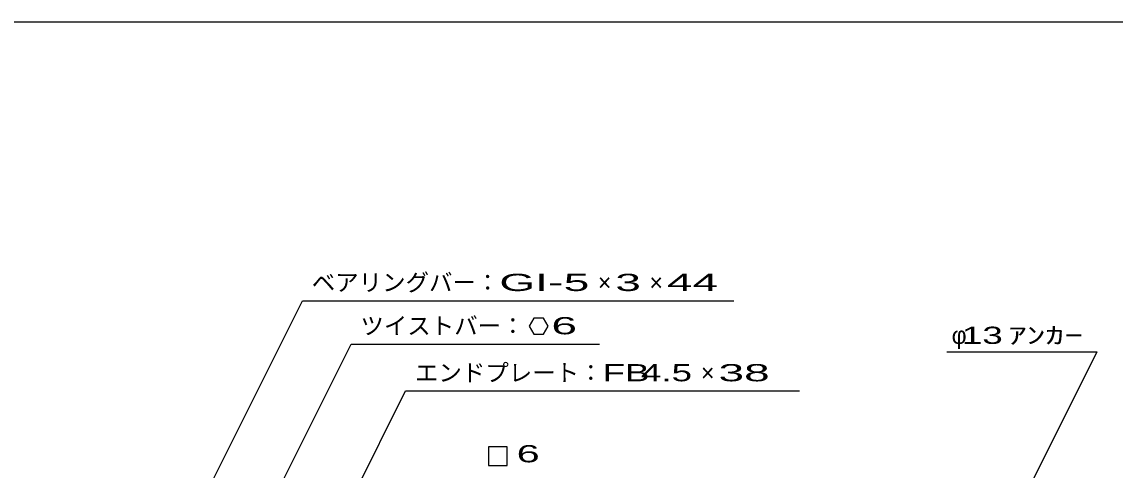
# Model space of a CAD drawing. Units: millimetres, scale not verified. Extents: x -1456 to 1389, y -1026 to 839.
# Drawn here: x -855 to 77, y 456 to 839 of the extents above; entities that cross this region are included whole.
import ezdxf
from ezdxf.enums import TextEntityAlignment as Align

# ---------------------------------------------------------------- set-up
doc = ezdxf.new("R2010")
doc.units = ezdxf.units.MM
doc.header["$LTSCALE"] = 8
doc.layers.add('0_2', color=150, linetype='Continuous', lineweight=25)
doc.layers.add('22', color=4, linetype='Continuous', lineweight=25)
doc.styles.add('ベクトル', font='')
doc.styles.get('ベクトル').set_extended_font_data('ベクトル')

msp = doc.modelspace()

# ---------------------------------------------------------------- linework, layer by layer
at = {"layer": '0_2'}
msp.add_line((-1379.2, 838.8), (1388.8, 838.8), dxfattribs=at)
at = {"layer": '22'}
for p, q in [((-768, 296.5), (-615.75, 601)), ((-615.75, 601), (-247.75, 601)), ((-418.25, 586.212), (-422.25, 579.284)), ((-422.25, 579.284), (-418.25, 572.356)), ((-410.25, 586.212), (-418.25, 586.212)), ((-406.25, 579.2), (-410.25, 586.212)), ((-410.25, 572.356), (-406.25, 579.284)), ((-418.25, 572.356), (-410.25, 572.356)), ((-695.5, 321.5), (-574.25, 564)), ((-574.25, 564), (-362.25, 564)), ((-66, 557.5), (62, 557.5)), ((3, 439.5), (62, 557.5)), ((-605.5, 368.5), (-527.75, 524)), ((-527.75, 524), (-191.75, 524)), ((-441, 476.5), (-457, 476.5)), ((-457, 476.5), (-457, 460.5)), ((-441, 460.5), (-441, 476.5)), ((-457, 460.5), (-441, 460.5))]:
    msp.add_line(p, q, dxfattribs=at)

# ---------------------------------------------------------------- texts
at = {"layer": '22', "color": 2, "style": 'ベクトル'}
for s, p in [('ベアリングバー：', (-607.75, 616.6)), ('×', (-363.75, 616.6)), ('×', (-319.75, 616.6)), ('ツイストバー：', (-566.25, 579.6)), ('φ', (-62, 571.5)), ('エンドプレート：', (-519.75, 539.6)), ('×', (-275.75, 539.6))]:
    msp.add_text(s, height=14.66, dxfattribs=at).set_placement(p, align=Align.MIDDLE_LEFT)
for s, width, p in [('GI-', 2, (-447.75, 616.6)), (' 5 ', 2, (-403.75, 616.6)), (' 3 ', 2, (-359.75, 616.6)), (' 44 ', 2, (-315.75, 616.6)), (' 6 ', 2, (-414.25, 579.684)), (' 13 ', 1.6, (-62, 571.5)), ('ｱﾝｶｰ', 1.6, (-14, 571.5)), ('FB', 1.6, (-359.75, 539.6)), (' 4.5 ', 1.6, (-335.75, 539.6)), (' 38 ', 2, (-271.75, 539.6)), ('6', 1.8, (-433, 470.5))]:
    msp.add_text(s, height=14.66, dxfattribs=dict(at, width=width)).set_placement(p, align=Align.MIDDLE_LEFT)

doc.saveas('drawing.dxf')
